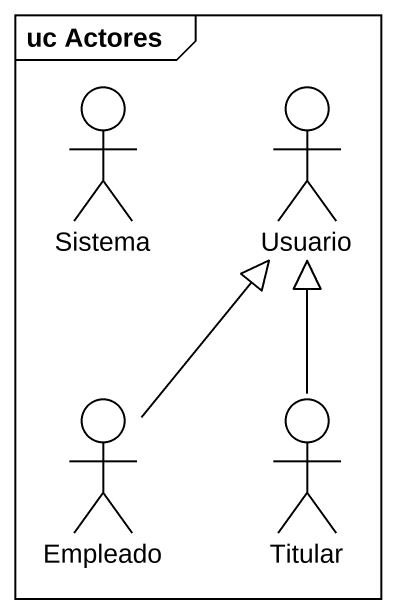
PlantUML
@startuml
mainframe uc Actores
actor Sistema
actor Usuario
actor Empleado
actor Titular
Empleado -up-|> Usuario
Titular -up-|> Usuario
@enduml
